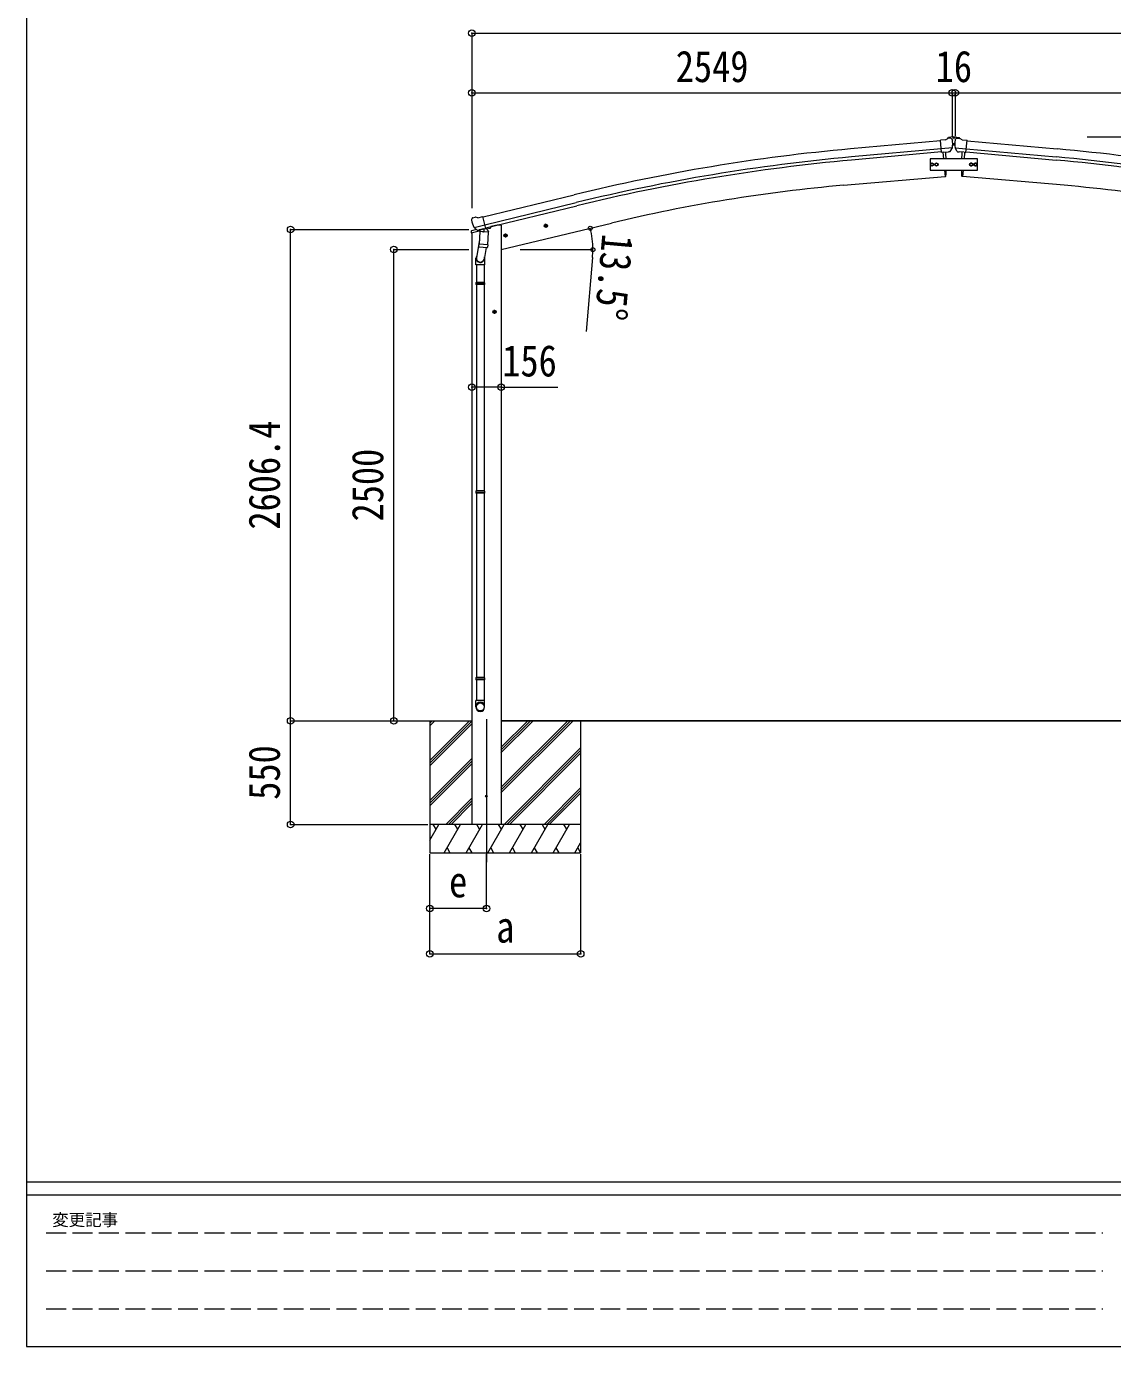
# Model space of a CAD drawing. Units: millimetres at full size. Extents: x -9783 to 33754, y -10064 to 6752.
# Drawn here: x -9783 to -4022, y -6828 to 177 of the extents above; entities that cross this region are included whole.
import ezdxf
from ezdxf.enums import TextEntityAlignment as Align

# ---------------------------------------------------------------- set-up
doc = ezdxf.new("R2010")
doc.units = ezdxf.units.MM
doc.header["$LTSCALE"] = 35
doc.header["$PDMODE"] = 32
doc.header["$PDSIZE"] = 35
doc.linetypes.add('DASHED3', pattern=[4, 3, -1])
for name, color, linetype, lineweight in [('0-0_0', 7, 'Continuous', 9), ('0-1_本体', 4, 'Continuous', 9), ('0-2_部品', 7, 'Continuous', 9), ('0-7_合掌部品', 3, 'Continuous', 9), ('0-8_PARTS2', 2, 'Continuous', 9), ('0-A_寸法', 6, 'Continuous', 9), ('F-0_240', 7, 'Continuous', 9)]:
    doc.layers.add(name, color=color, linetype=linetype, lineweight=lineweight)
doc.styles.add('ＭＳ ゴシック', font='')
doc.styles.get('ＭＳ ゴシック').set_extended_font_data('MS Gothic')

msp = doc.modelspace()

# ---------------------------------------------------------------- linework, layer by layer
at = {"layer": '0-0_0'}
for p, q in [((-8017.72, -3507.53), (-7421.38, -3507.53)), ((-7643.63, -3507.53), (-7643.63, -4207.53)), ((-7643.63, -3718.76), (-7432.4, -3507.53)), ((-7643.63, -3534.92), (-7616.25, -3507.53)), ((-7643.63, -3520.77), (-7630.39, -3507.53)), ((-7643.63, -3732.9), (-7421.38, -3510.66)), ((-7643.63, -3747.05), (-7421.38, -3524.8)), ((-7265.88, -3889.8), (-6883.62, -3507.53)), ((-7265.88, -3861.51), (-6911.9, -3507.53)), ((-7265.88, -3875.65), (-6897.76, -3507.53)), ((-7265.88, -3677.66), (-7095.75, -3507.53)), ((-7265.88, -3663.52), (-7109.89, -3507.53)), ((-7265.88, -3649.38), (-7124.04, -3507.53)), ((-7265.88, -3507.53), (-2462.88, -3507.53)), ((-2461.88, -3507.53), (-7264.88, -3507.53)), ((-6843.63, -3507.53), (-6843.63, -4207.53)), ((-7643.63, -3930.89), (-7421.38, -3708.65)), ((-7249.78, -4057.53), (-6843.63, -3651.4)), ((-7235.63, -4057.53), (-6843.63, -3665.54)), ((-7221.49, -4057.53), (-6843.63, -3679.68)), ((-7643.63, -3945.04), (-7421.38, -3722.79)), ((-7643.63, -3959.18), (-7421.38, -3736.93)), ((-7558.14, -4057.53), (-7421.38, -3920.78)), ((-7037.64, -4057.53), (-6843.63, -3863.53)), ((-7023.5, -4057.53), (-6843.63, -3877.67)), ((-7009.36, -4057.53), (-6843.63, -3891.81)), ((-7544, -4057.53), (-7421.38, -3934.92)), ((-7529.86, -4057.53), (-7421.38, -3949.06)), ((-6843.63, -4057.53), (-7643.63, -4057.53)), ((-7643.63, -4141.37), (-7595.23, -4057.53)), ((-7610.23, -4083.51), (-7625.24, -4057.53)), ((-7566.37, -4207.53), (-7479.76, -4057.53)), ((-7494.77, -4083.52), (-7509.77, -4057.53)), ((-7450.9, -4207.53), (-7364.29, -4057.53)), ((-7379.29, -4083.52), (-7394.3, -4057.53)), ((-7335.43, -4207.53), (-7248.82, -4057.53)), ((-7263.82, -4083.52), (-7278.83, -4057.53)), ((-7219.96, -4207.53), (-7133.35, -4057.53)), ((-7148.35, -4083.52), (-7163.35, -4057.53)), ((-7104.49, -4207.53), (-7017.88, -4057.53)), ((-7047.88, -4057.53), (-7032.88, -4083.52)), ((-6989.02, -4207.53), (-6902.41, -4057.53)), ((-6917.41, -4083.52), (-6932.41, -4057.53)), ((-7551.37, -4181.55), (-7536.37, -4207.53)), ((-7435.9, -4181.55), (-7420.9, -4207.53)), ((-7320.43, -4181.55), (-7305.43, -4207.53)), ((-7204.96, -4181.55), (-7189.96, -4207.53)), ((-7089.49, -4181.56), (-7074.49, -4207.53)), ((-6974.02, -4181.55), (-6959.02, -4207.53)), ((-6873.55, -4207.53), (-6843.63, -4155.72)), ((-6858.55, -4181.55), (-6843.55, -4207.53)), ((-7643.63, -4207.53), (-6843.63, -4207.53))]:
    msp.add_line(p, q, dxfattribs=at)
at = {"layer": '0-1_本体'}
for p, q in [((-4934.01, -429.73), (-5411.32, -473.01)), ((-4930.25, -472.73), (-5407.43, -515.99)), ((-4928.78, -489.51), (-5405.91, -532.76)), ((-4798.99, -489.51), (-4321.86, -532.76)), ((-4797.52, -472.73), (-4320.34, -515.99)), ((-4793.76, -429.73), (-4316.45, -473.01)), ((-5448.34, -666.38), (-4910.39, -619.32)), ((-4279.43, -666.38), (-4817.37, -619.32)), ((-7360.86, -833.94), (-6877.99, -716.46)), ((-7350.79, -875.91), (-6867.78, -758.4)), ((-7346.85, -892.28), (-6863.8, -774.76)), ((-7265.38, -1007.53), (-6679.71, -866.93)), ((-7265.38, -877.53), (-7265.38, -4057.53)), ((-7420.88, -917.24), (-7420.88, -4057.53))]:
    msp.add_line(p, q, dxfattribs=at)
at = {"layer": '0-1_本体', "color": 6}
msp.add_line((-7264.88, -1737.72), (-7420.88, -1737.72), dxfattribs=at)
at = {"layer": '0-1_本体'}
msp.add_lwpolyline([(-7265.38, -877.53), (-7285.38, -877.53), (-7318.89, -885.58)], dxfattribs=at)
for centre, radius, start, end in [((-4506.62, -10462.93), 10030.81, 95.17465, 103.67464), ((-5221.15, -10462.93), 10030.81, 76.32536, 84.82535), ((-4506.62, -10462.93), 9987.65, 95.17465, 103.67464), ((-4506.62, -10462.93), 9970.81, 95.17465, 103.67464), ((-5221.15, -10462.93), 9970.81, 76.32536, 84.82535), ((-5221.15, -10462.93), 9987.65, 76.32536, 84.82535), ((-4714.72, -9051.7), 8417.35, 95.00001, 103.5), ((-5013.05, -9051.7), 8417.35, 76.5, 84.99999)]:
    msp.add_arc(centre, radius, start, end, dxfattribs=at)
at = {"layer": '0-2_部品'}
for p, q in [((-7415.5, -838.7), (-7402.32, -835.53)), ((-7387.76, -838.21), (-7401.02, -835.51)), ((-7387.76, -838.21), (-7361.83, -831.98)), ((-7423.95, -917.86), (-7381.24, -907.6)), ((-7422.82, -849.52), (-7422.54, -850.67)), ((-7418.6, -840.95), (-7422.46, -847.24)), ((-7395.44, -901.76), (-7421.65, -908.05)), ((-7408.76, -889.83), (-7351.26, -876.02)), ((-7391.91, -904.74), (-7408.29, -890.25)), ((-7389.2, -905.31), (-7381.68, -903.5)), ((-7388.37, -905.2), (-7386.84, -904.83)), ((-7386.84, -904.83), (-7350.13, -896.02)), ((-7385, -905.06), (-7385.05, -905.8)), ((-7384.3, -906.84), (-7358.48, -913.28)), ((-7375.6, -909.01), (-7375.83, -912.3)), ((-7356.09, -897.84), (-7357.11, -912.45)), ((-7350.13, -896.02), (-7348.6, -895.65)), ((-7347.05, -893.55), (-7346.11, -893.62)), ((-7346.11, -893.62), (-7332.79, -908.93)), ((-7342.11, -898.21), (-7323.22, -893.67)), ((-7332.79, -908.93), (-7333.24, -915.28)), ((-7319.39, -885.5), (-7319.39, -888.81)), ((-7037.15, -883.72), (-7017.7, -879.05)), ((-7032.59, -875.94), (-7034.73, -883.13)), ((-7025.3, -874.19), (-7032.59, -875.94)), ((-7025.09, -891.11), (-7029.76, -871.66)), ((-7020.13, -879.63), (-7025.3, -874.19)), ((-7022.26, -886.83), (-7020.13, -879.63)), ((-7423.95, -910.96), (-7423.95, -917.86)), ((-7380.32, -954.26), (-7396.23, -1050.43)), ((-7382.91, -991.49), (-7382.04, -979.03)), ((-7377.38, -912.19), (-7382.05, -979.03)), ((-7336.36, -982.22), (-7382.05, -979.03)), ((-7331.69, -915.38), (-7377.38, -912.19)), ((-7336.36, -982.22), (-7331.69, -915.38)), ((-7251.07, -935.07), (-7231.62, -930.41)), ((-7246.52, -927.3), (-7248.65, -934.49)), ((-7239.22, -925.54), (-7246.52, -927.3)), ((-7239.01, -942.46), (-7243.68, -923.02)), ((-7234.05, -930.99), (-7239.22, -925.54)), ((-7236.18, -938.18), (-7234.05, -930.99)), ((-7382.52, -992.85), (-7382.52, -992.85)), ((-7381.07, -993.63), (-7339.37, -996.55)), ((-7344.8, -996.17), (-7355.53, -1059.75)), ((-7336.38, -982.22), (-7337.26, -994.92)), ((-7398.38, -1087.59), (-7398.38, -1053.24)), ((-7352.38, -1087.59), (-7398.38, -1087.59)), ((-7396.38, -1087.59), (-7396.38, -1181.59)), ((-7354.38, -1087.59), (-7354.38, -1181.59)), ((-7352.38, -1052.94), (-7352.38, -1087.59)), ((-7398.38, -1183.59), (-7397.38, -1181.59)), ((-7352.38, -1183.59), (-7398.38, -1183.59)), ((-7353.38, -1181.59), (-7397.38, -1181.59)), ((-7352.38, -1183.59), (-7353.38, -1181.59)), ((-7352.38, -1183.59), (-7352.38, -1191.59)), ((-7352.38, -1191.59), (-7398.38, -1191.59)), ((-7353.38, -1193.59), (-7397.38, -1193.59)), ((-7396.38, -1193.59), (-7396.38, -2287.78)), ((-7354.38, -1193.59), (-7354.38, -2287.78)), ((-7352.38, -1191.59), (-7353.38, -1193.59)), ((-7299.88, -1330.15), (-7306.38, -1333.9)), ((-7299.88, -1347.65), (-7299.88, -1327.65)), ((-7293.38, -1333.9), (-7299.88, -1330.15)), ((-7289.88, -1337.65), (-7309.88, -1337.65)), ((-7306.38, -1333.9), (-7306.38, -1341.41)), ((-7306.38, -1341.41), (-7299.88, -1345.16)), ((-7398.38, -2289.78), (-7397.38, -2287.78)), ((-7352.38, -2289.78), (-7398.38, -2289.78)), ((-7352.38, -2297.78), (-7398.38, -2297.78)), ((-7353.38, -2287.78), (-7397.38, -2287.78)), ((-7353.38, -2299.78), (-7397.38, -2299.78)), ((-7396.38, -2299.78), (-7396.38, -3277.97)), ((-7354.38, -2299.78), (-7354.38, -3277.97)), ((-7352.38, -2289.78), (-7353.38, -2287.78)), ((-7352.38, -2297.78), (-7353.38, -2299.78)), ((-7352.38, -2289.78), (-7352.38, -2297.78)), ((-7398.38, -3279.97), (-7397.38, -3277.97)), ((-7352.38, -3279.97), (-7398.38, -3279.97)), ((-7352.38, -3287.97), (-7398.38, -3287.97)), ((-7353.38, -3277.97), (-7397.38, -3277.97)), ((-7353.38, -3289.97), (-7397.38, -3289.97)), ((-7396.38, -3289.97), (-7396.38, -3399.97)), ((-7354.38, -3289.97), (-7354.38, -3399.97)), ((-7352.38, -3279.97), (-7353.38, -3277.97)), ((-7352.38, -3287.97), (-7353.38, -3289.97)), ((-7352.38, -3279.97), (-7352.38, -3287.97)), ((-7398.38, -3434.11), (-7398.38, -3399.97)), ((-7352.38, -3399.97), (-7398.38, -3399.97)), ((-7352.38, -3434.11), (-7352.38, -3399.97))]:
    msp.add_line(p, q, dxfattribs=at)
for points in [[(-7356.4, -897.43), (-7346.68, -895.1), (-7361.83, -831.98)], [(-7409.04, -889.25), (-7408.45, -890.1), (-7408.29, -890.25)], [(-7356.4, -897.43), (-7356.64, -897.58), (-7381.41, -903.53), (-7381.68, -903.5)], [(-7034.73, -883.13), (-7029.56, -888.58), (-7022.26, -886.83)], [(-7248.65, -934.49), (-7243.48, -939.94), (-7236.18, -938.18)], [(-7398.38, -1183.59), (-7398.38, -1191.59), (-7397.38, -1193.59)], [(-7299.88, -1345.16), (-7293.38, -1341.41), (-7293.38, -1333.9)], [(-7398.38, -2289.78), (-7398.38, -2297.78), (-7397.38, -2299.78)], [(-7398.38, -3279.97), (-7398.38, -3287.97), (-7397.38, -3289.97)]]:
    msp.add_lwpolyline(points, dxfattribs=at)
for centre, radius in [((-7027.43, -881.38), 8.5), ((-7027.43, -881.38), 7.7), ((-7027.43, -881.38), 6.5), ((-7241.35, -932.74), 8.5), ((-7241.35, -932.74), 7.7), ((-7241.35, -932.74), 6.5), ((-7299.88, -1337.65), 8.5), ((-7299.88, -1337.65), 7.7), ((-7299.88, -1337.65), 6.5)]:
    msp.add_circle(centre, radius, dxfattribs=at)
at = {"layer": '0-2_部品', "color": 4}
msp.add_circle((-7343.38, -3907.53), 4.5, dxfattribs=at)
at = {"layer": '0-2_部品'}
for centre, radius, start, end in [((-7414.34, -843.56), 5, 103.5, 148.5), ((-7401.62, -838.45), 3, 78.5, 103.5), ((-7420.95, -910.96), 3, 103.5, 180), ((-7225.74, -803.42), 202.4, 193.5, 205.09125), ((-7388.48, -904.71), 0.5, 248.23754, 283.5), ((-7385.5, -905.03), 0.5, 356, 103.5), ((-7384.05, -905.87), 1, 176, 256), ((-7355.49, -897.93), 0.604, 100.59842, 172.20595), ((-7348.72, -895.17), 0.5, 283.5, 318.76246), ((-7324.39, -888.81), 5, 283.5, 0), ((-7358.13, -912.31), 1.03, 250.03897, 351.96569), ((-7380.97, -991.66), 1.95, 175.04017, 217.47766), ((-7380.93, -991.63), 2, 217.40962, 266), ((-7339.23, -994.55), 2, 266, 349.46843), ((-7368.38, -1053.24), 30, 177.45142, 180)]:
    msp.add_arc(centre, radius, start, end, dxfattribs=at)
for centre, major_axis, ratio, start_param, end_param in [((-7419.9, -848.81), (-1.57, -2.57), 0.99628, 4.712389, 5.4996506), ((-7389.93, -902.48), (-0.73, -2.92), 0.997631, 5.8041905, 6.6006116), ((-7389.87, -902.26), (2.63, 3.16), 0.650902, 4.0958226, 4.1686332), ((-7389.9, -902.38), (-0.73, -2.92), 0.997631, 0.3902369, 0.4789948), ((-7375.38, -1052.94), (23, 0), 0.996195, 2.5560258, 6.5663028), ((-7375.38, -1052.94), (21, 0), 0.996195, 2.9349147, 5.9512394), ((-7375.38, -3432.37), (-23, 0), 0.996195, 3.1415927, 6.2831853), ((-7375.38, -3434.11), (-23, 0), 0.996195, 3.1415927, 6.2831853), ((-7375.38, -3434.11), (0, -23.43), 0.981806, 4.712389, 7.8539816)]:
    msp.add_ellipse(centre, major_axis=major_axis, ratio=ratio, start_param=start_param, end_param=end_param, dxfattribs=at)
msp.add_ellipse((-7375.38, -3434.11), major_axis=(21, 0), ratio=0.996195, dxfattribs=at)
at = {"layer": '0-7_合掌部品'}
for p, q in [((-4907.58, -425.22), (-4895.86, -418.46)), ((-4880.95, -416.87), (-4894.62, -418.07)), ((-4868.01, -409.9), (-4892.15, -412.01)), ((-4871.82, -422.63), (-4877.3, -418.02)), ((-4868.01, -409.9), (-4860.01, -409.9)), ((-4862.75, -414.62), (-4861.91, -414.62)), ((-4860.01, -409.9), (-4835.87, -412.01)), ((-4856.2, -422.63), (-4850.71, -418.02)), ((-4847.06, -416.87), (-4833.4, -418.07)), ((-4832.51, -417.83), (-4835.87, -412.01)), ((-4832.51, -418.03), (-4832.51, -417.83)), ((-4820.44, -425.22), (-4832.16, -418.46)), ((-4907.58, -425.22), (-4934.14, -427.55)), ((-4928.49, -492.21), (-4934.14, -427.55)), ((-4871.28, -467.51), (-4930.2, -472.67)), ((-4884.92, -488.4), (-4892.62, -489.07)), ((-4882.53, -487), (-4871.6, -468.06)), ((-4870.76, -424.67), (-4870.64, -426.01)), ((-4870.03, -451.4), (-4857.99, -451.4)), ((-4862.75, -447.32), (-4861.91, -447.32)), ((-4857.26, -424.67), (-4857.38, -426.01)), ((-4856.74, -467.51), (-4797.82, -472.67)), ((-4845.49, -487), (-4856.42, -468.06)), ((-4843.1, -488.4), (-4835.39, -489.07)), ((-4820.44, -425.22), (-4793.87, -427.55)), ((-4799.53, -492.21), (-4793.87, -427.55)), ((-4918.52, -491.34), (-4928.49, -492.21)), ((-4921.51, -491.6), (-4918.51, -525.95)), ((-4809.49, -491.34), (-4809.76, -491.41)), ((-4806.5, -491.6), (-4809.51, -525.95)), ((-4809.49, -491.34), (-4799.53, -492.21)), ((-4913.26, -585.95), (-4910.35, -619.2)), ((-4910.35, -619.2), (-4908.29, -618.95)), ((-4817.67, -619.2), (-4819.72, -618.95)), ((-4814.76, -585.95), (-4817.67, -619.2))]:
    msp.add_line(p, q, dxfattribs=at)
for points in [[(-4895.51, -418.03), (-4895.51, -417.83), (-4892.15, -412.01)], [(-4865.27, -413.78), (-4866.11, -413.78), (-4866.11, -414.62), (-4865.27, -414.62)], [(-4863.59, -412.94), (-4863.59, -412.1), (-4864.43, -412.1), (-4864.43, -412.94)], [(-4864.43, -415.46), (-4864.43, -416.3), (-4863.59, -416.3), (-4863.59, -415.46)], [(-4861.91, -414.62), (-4861.91, -413.78), (-4862.75, -413.78)], [(-4918.52, -491.34), (-4918.25, -491.41), (-4892.88, -489.19), (-4892.62, -489.07)], [(-4871.21, -466.88), (-4871.49, -467.87), (-4871.6, -468.06)], [(-4865.27, -446.48), (-4866.11, -446.48), (-4866.11, -447.32), (-4865.27, -447.32)], [(-4863.59, -445.64), (-4863.59, -444.8), (-4864.43, -444.8), (-4864.43, -445.64)], [(-4864.43, -448.16), (-4864.43, -449), (-4863.59, -449), (-4863.59, -448.16)], [(-4861.91, -447.32), (-4861.91, -446.48), (-4862.75, -446.48)], [(-4856.81, -466.88), (-4856.52, -467.87), (-4856.42, -468.06)], [(-4809.76, -491.41), (-4835.14, -489.19), (-4835.39, -489.07)]]:
    msp.add_lwpolyline(points, dxfattribs=at)
for points in [[(-4739.01, -585.95), (-4739.01, -525.95), (-4989.01, -525.95), (-4989.01, -585.95)], [(-4987.01, -555.95), (-4983.26, -549.45), (-4975.76, -549.45), (-4972, -555.95), (-4975.76, -562.45), (-4983.26, -562.45)], [(-4963.51, -555.95), (-4959.76, -549.45), (-4952.26, -549.45), (-4948.5, -555.95), (-4952.26, -562.45), (-4959.76, -562.45)], [(-4764.5, -555.95), (-4768.26, -549.45), (-4775.76, -549.45), (-4779.51, -555.95), (-4775.76, -562.45), (-4768.26, -562.45)], [(-4741, -555.95), (-4744.76, -549.45), (-4752.26, -549.45), (-4756.01, -555.95), (-4752.26, -562.45), (-4744.76, -562.45)]]:
    msp.add_lwpolyline(points, close=True, dxfattribs=at)
for centre, radius in [((-4864.01, -414.2), 3.5), ((-4864.01, -446.9), 3.5), ((-4979.51, -555.95), 8.5), ((-4979.51, -555.95), 7.7), ((-4979.51, -555.95), 6.5), ((-4956.01, -555.95), 8.5), ((-4956.01, -555.95), 7.7), ((-4956.01, -555.95), 6.5), ((-4772.01, -555.95), 8.5), ((-4772.01, -555.95), 7.7), ((-4772.01, -555.95), 6.5), ((-4748.51, -555.95), 8.5), ((-4748.51, -555.95), 7.7), ((-4748.51, -555.95), 6.5)]:
    msp.add_circle(centre, radius, dxfattribs=at)
for centre, radius, start, end in [((-4894.36, -421.06), 3, 95, 120), ((-4880.52, -421.85), 5, 50.00648, 94.99352), ((-4865.27, -412.94), 0.84, 270, 0), ((-4865.27, -415.46), 0.84, 0, 90), ((-4862.75, -412.94), 0.84, 180, 270), ((-4862.75, -415.46), 0.84, 90, 180), ((-4847.5, -421.85), 5, 85.00648, 129.99352), ((-4833.66, -421.06), 3, 60, 85), ((-5072.27, -443.65), 202.4, 353.4085, 5), ((-4865.27, -445.64), 0.84, 270, 0), ((-4865.27, -448.16), 0.84, 0, 90), ((-4862.75, -445.64), 0.84, 180, 270), ((-4862.75, -448.16), 0.84, 90, 180), ((-4655.75, -443.65), 202.4, 175, 186.5915), ((-5804.11, -563.39), 900, 2.3844, 4.64986), ((-3923.9, -563.39), 900, 175.35014, 177.6156), ((-4908.66, -615.97), 3, 277, 356.63919), ((-5804.11, -563.39), 900, 356.63919, 358.56384), ((-3923.9, -563.39), 900, 181.43616, 183.36081), ((-4819.36, -615.97), 3, 183.36081, 263)]:
    msp.add_arc(centre, radius, start, end, dxfattribs=at)
for centre, major_axis, ratio, start_param, end_param in [((-4866.43, -420.62), (-15.35, 3.44), 0.101033, 5.9751426, 5.9753737), ((-4861.59, -420.62), (15.35, 3.44), 0.101033, 0.3078116, 0.3080427), ((-4885.19, -485.4), (1.62, -2.54), 0.997631, 5.8041905, 5.8929484), ((-4885.26, -485.3), (-3.5, 2.17), 0.650902, 2.1145521, 2.1873627), ((-4885.13, -485.49), (1.62, -2.54), 0.997631, 5.965759, 6.7621801), ((-4873.75, -424.92), (2.71, -1.31), 0.997474, 0.5366567, 1.3225652), ((-4854.27, -424.92), (-2.71, -1.31), 0.997474, 4.9606201, 5.7465286), ((-4842.89, -485.49), (-1.62, -2.54), 0.997631, 5.8041905, 6.6006116), ((-4842.76, -485.3), (3.5, 2.17), 0.650902, 4.0958226, 4.1686332), ((-4842.83, -485.4), (-1.62, -2.54), 0.997631, 0.3902369, 0.4789948)]:
    msp.add_ellipse(centre, major_axis=major_axis, ratio=ratio, start_param=start_param, end_param=end_param, dxfattribs=at)
at = {"layer": '0-8_PARTS2'}
msp.add_line((-7343.38, -3498.33), (-7343.38, -4257.53), dxfattribs=at)
at = {"layer": '0-A_寸法'}
for p, q in [((-7420.88, 140.82), (-7420.88, -175.79)), ((-7420.88, 140.82), (-2306.88, 140.82)), ((-7420.88, -175.79), (-7420.88, -788.02)), ((-7420.88, -175.79), (-4871.88, -175.79)), ((-4871.88, -175.79), (-4871.88, -404.8)), ((-4871.88, -175.79), (-4871.88, -404.8)), ((-4871.88, -175.79), (-4855.88, -175.79)), ((-4855.88, -175.79), (-4855.88, -404.8)), ((-4855.88, -175.79), (-2306.88, -175.79)), ((-1062.09, -411.03), (-4157.44, -411.03)), ((-8381.46, -901.13), (-7436.37, -901.13)), ((-8381.46, -3507.53), (-8381.46, -901.13)), ((-7833.49, -1007.53), (-7436.37, -1007.53)), ((-7833.49, -3507.53), (-7833.49, -1007.53)), ((-7164.38, -1007.53), (-6777.53, -1007.53)), ((-6780.38, -1049.99), (-6814.74, -1442.49)), ((-7264.88, -1737.72), (-6964.88, -1737.72)), ((-8381.46, -3507.53), (-7653.34, -3507.53)), ((-8381.46, -4057.53), (-8381.46, -3507.53)), ((-8381.46, -4057.53), (-7653.34, -4057.53)), ((-7643.13, -4743.9), (-7643.13, -4214.95)), ((-7643.13, -4503.92), (-7643.13, -4214.95)), ((-7342.88, -4503.92), (-7342.88, -4214.95)), ((-6843.13, -4743.9), (-6843.13, -4214.95)), ((-7342.88, -4503.92), (-7643.13, -4503.92)), ((-7643.13, -4743.9), (-6843.13, -4743.9))]:
    msp.add_line(p, q, dxfattribs=at)
for centre in [(-6791.98, -893.88), (-6778.53, -1007.53)]:
    msp.add_circle(centre, 10.62, dxfattribs=at)
for start, end in [(0, 13.5), (354.99678, 0)]:
    msp.add_arc((-7265.38, -1007.53), 486.86, start, end, dxfattribs=at)
for p in [(-7420.88, 140.82), (-7420.88, -175.79), (-4871.88, -175.79), (-4855.88, -175.79), (-8381.46, -901.13), (-7833.49, -1007.53), (-7420.88, -1737.72), (-7264.88, -1737.72), (-8381.46, -3507.53), (-7833.49, -3507.53), (-8381.46, -4057.53), (-7643.13, -4503.92), (-7342.88, -4503.92), (-7643.13, -4743.9), (-6843.13, -4743.9)]:
    msp.add_point(p, dxfattribs=at)
at = {"layer": 'F-0_240', "color": 5}
for p, q in [((-9783.03, 6751.9), (-9783.03, -6828.1)), ((-9783.03, -5953.1), (9396.97, -5953.1)), ((-9783.03, -6023.1), (6285.75, -6023.1)), ((-9783.03, -6828.1), (9396.97, -6828.1))]:
    msp.add_line(p, q, dxfattribs=at)
at = {"layer": 'F-0_240', "color": 4, "linetype": 'DASHED3'}
for p, q in [((-9678.03, -6224.35), (-4074.25, -6224.35)), ((-9678.03, -6425.6), (-4074.25, -6425.6)), ((-9678.03, -6626.85), (-4074.25, -6626.85))]:
    msp.add_line(p, q, dxfattribs=at)

# ---------------------------------------------------------------- texts
at = {"layer": '0-A_寸法', "color": 7, "style": 'ＭＳ ゴシック', "width": 0.85}
for s, p in [('2549', (-6338.88, -168.79)), ('16', (-4960.13, -168.79)), ('156', (-7259.26, -1730.72)), ('e', (-7541.26, -4494.42)), ('a', (-7291.26, -4734.4))]:
    msp.add_text(s, height=166.8, dxfattribs=at).set_placement(p, align=Align.BOTTOM_LEFT)
for s, rotation, p in [('13.5°', 264.997, (-6777.93, -915.95)), ('2606.4', 90, (-8388.46, -2493.08)), ('2500', 90, (-7840.49, -2450.03)), ('550', 90, (-8388.46, -3926.91))]:
    msp.add_text(s, height=166.8, rotation=rotation, dxfattribs=at).set_placement(p, align=Align.BOTTOM_LEFT)
at = {"layer": 'F-0_240', "style": 'ＭＳ ゴシック'}
msp.add_text('変更記事', height=64.15, dxfattribs=at).set_placement((-9646.27, -6206.85), align=Align.BOTTOM_LEFT)

doc.saveas('drawing.dxf')
